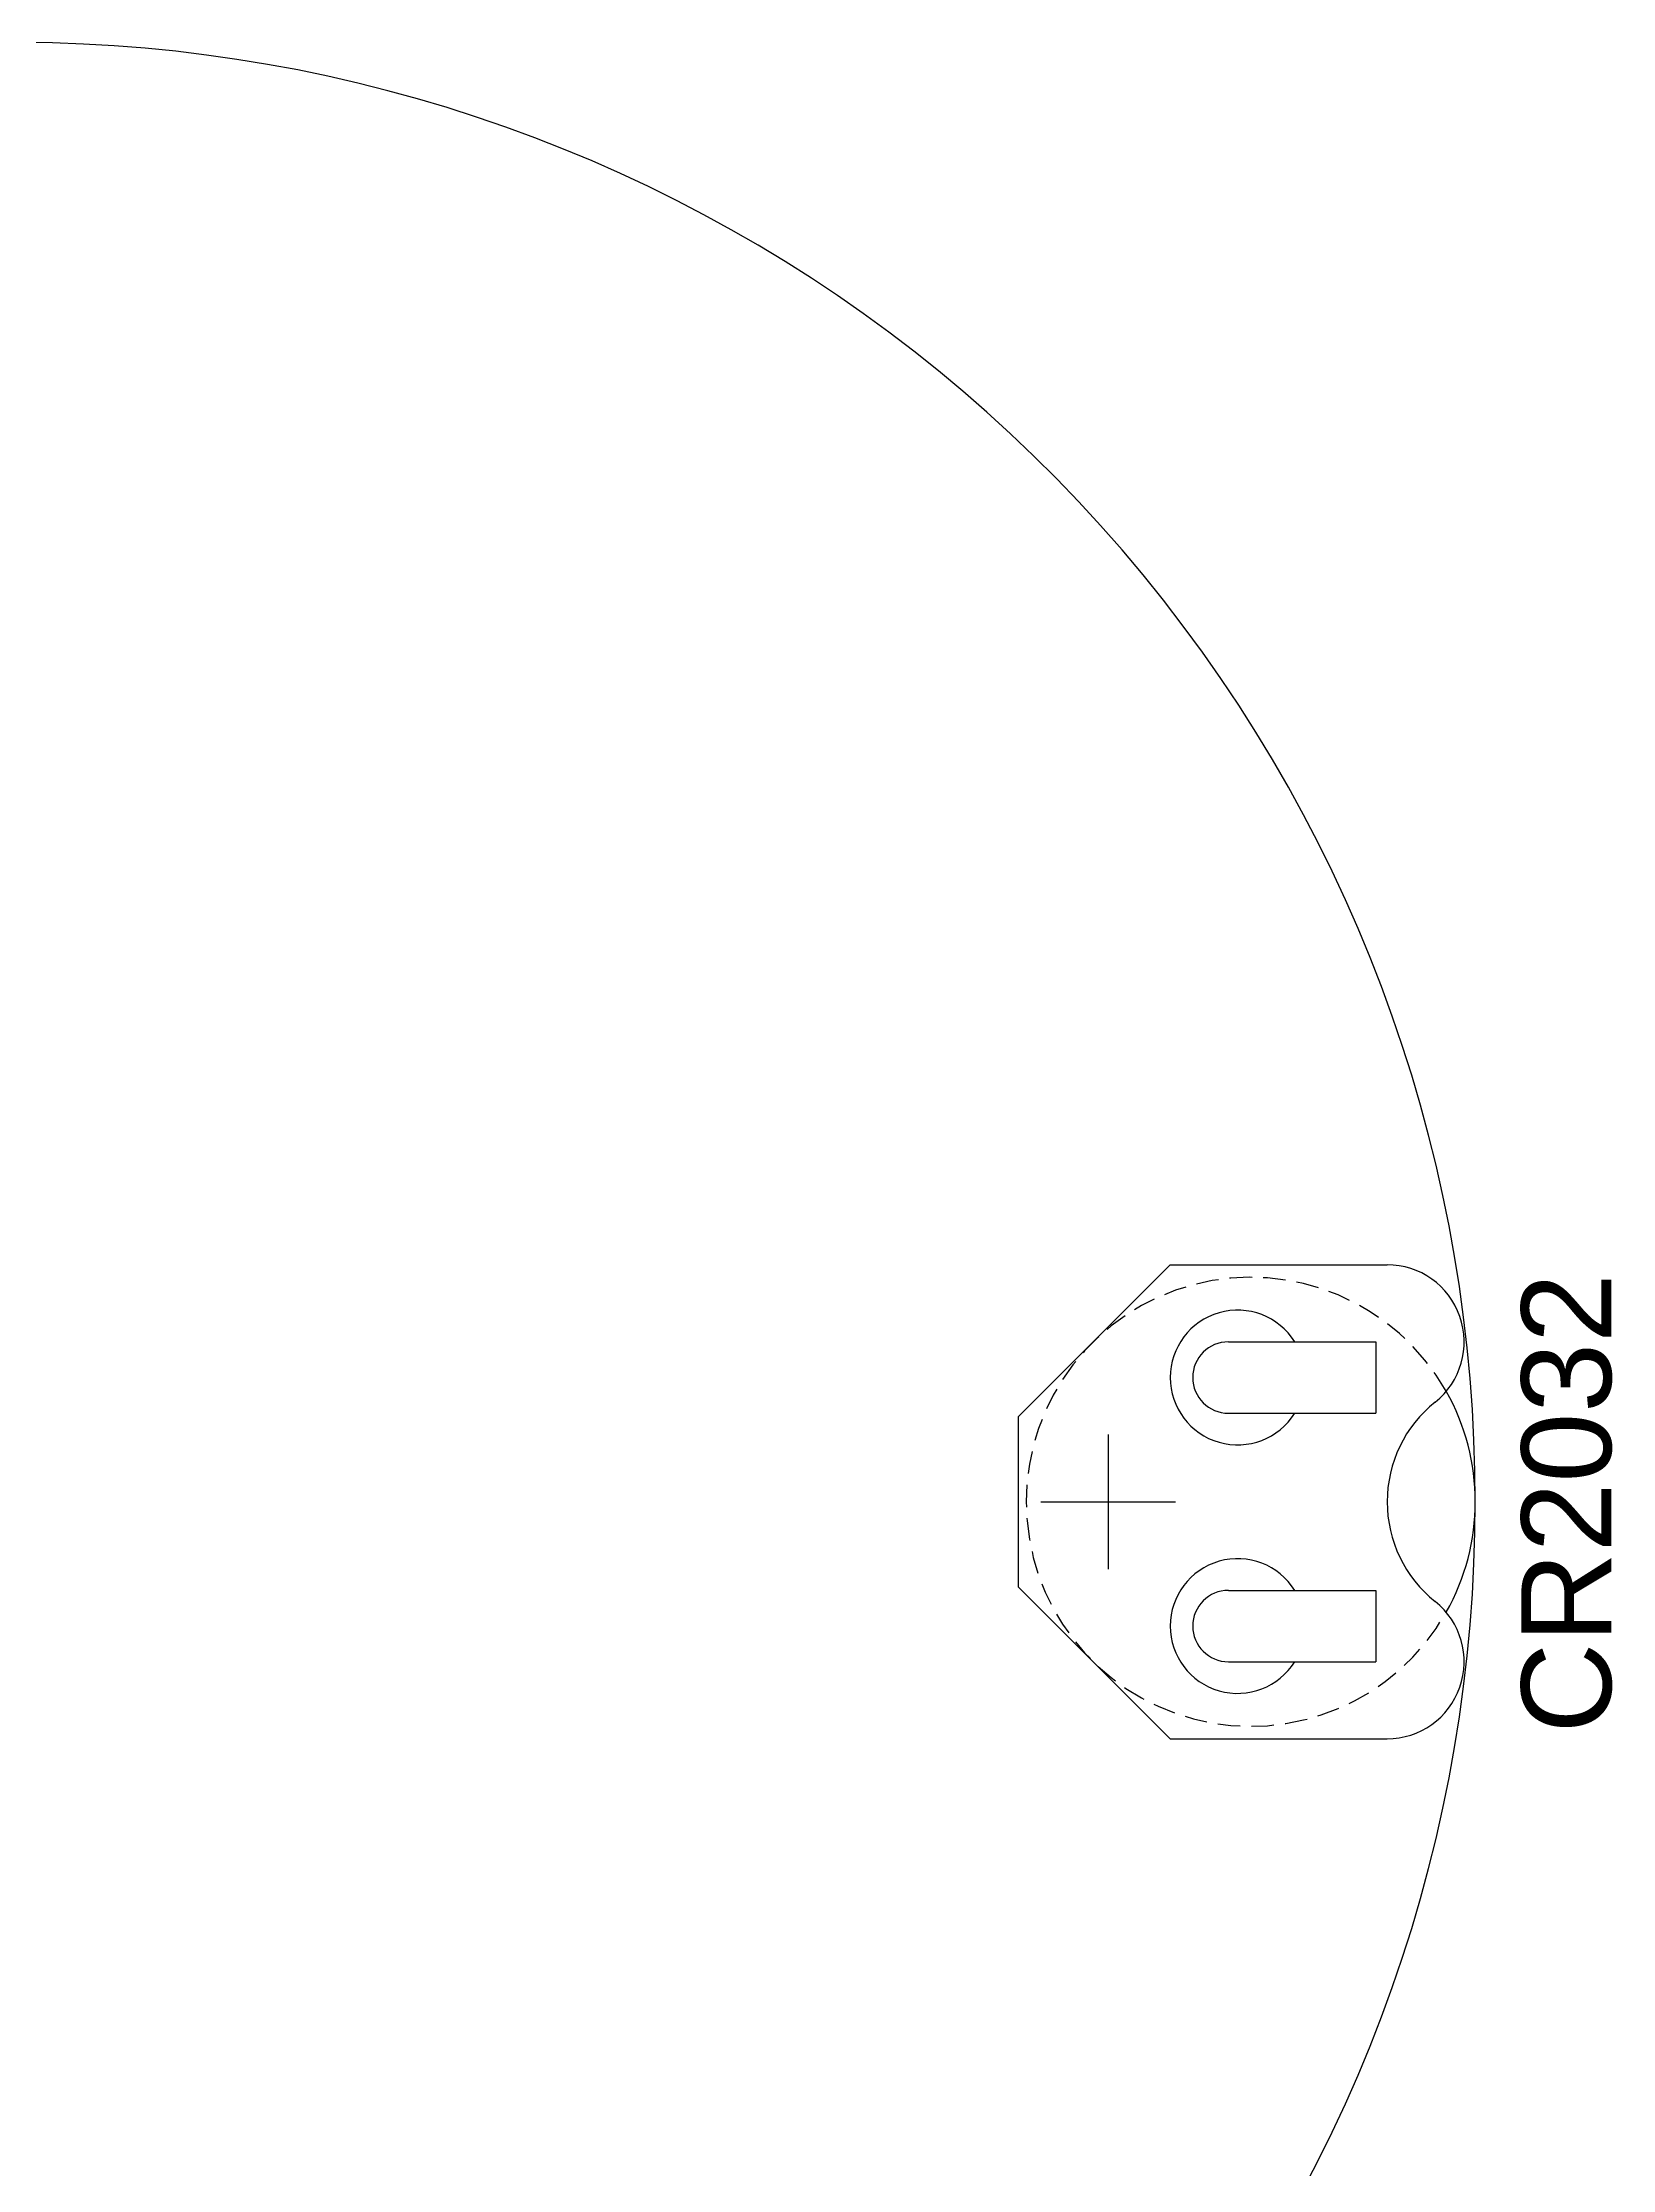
# Model space of a CAD drawing. Header units: millimetres. Extents: x -305 to 613, y 14 to 241.
# Drawn here: x 543.4 to 613.3, y 97.6 to 192.3 of the extents above; entities that cross this region are included whole.
import ezdxf

# ---------------------------------------------------------------- set-up
doc = ezdxf.new("R2010")
doc.units = ezdxf.units.MM
doc.header["$MEASUREMENT"] = 0
doc.linetypes.add('DASHED', pattern=[0.375, 0.25, -0.125])
doc.layers.add('BOARD', color=4, linetype='Continuous', lineweight=30)
doc.layers.add('TOP_SILK', color=6, linetype='Continuous')
doc.styles.get("Standard").update_dxf_attribs({"font": 'DroidSansMono.ttf'})

# ---------------------------------------------------------------- blocks, each defined once
blk = doc.blocks.new('PCB-OUTLINE')
at = {"linetype": 'Continuous'}
blk.add_arc((0, 0), 65, 331.69506, 208.30494, dxfattribs=at)
blk = doc.blocks.new('BAT-CR2032-SOCKET')
at = {"linetype": 'Continuous'}
for p, q in [((-10.555, -3.586), (-10.555, 6.074)), ((10.555, -3.586), (10.555, 6.074)), ((-7.125, -0.996), (-7.125, 5.574)), ((-7.125, 5.574), (-3.945, 5.574)), ((-3.945, -0.996), (-3.945, 5.574)), ((3.945, -0.996), (3.945, 5.574)), ((3.945, 5.574), (7.125, 5.574)), ((7.125, -0.996), (7.125, 5.574)), ((-3.785, -10.356), (-10.555, -3.586)), ((0, -9.356), (0, -3.356)), ((3.785, -10.356), (10.555, -3.586)), ((-3, -6.356), (3, -6.356)), ((-3.785, -10.356), (3.785, -10.356))]:
    blk.add_line(p, q, dxfattribs=at)
for centre, radius, start, end in [((-7.125, 6.074), 3.43, 38.58735, 180), ((0, 0), 10, 60.50747, 119.49253), ((7.125, 6.074), 3.43, 0, 141.41265), ((0, 11.76), 5.685, 218.58735, 321.41265), ((-5.535, -0.586), 3, 122.00545, 57.99455), ((5.535, -0.586), 3, 122.00545, 57.99455), ((-5.535, -0.996), 1.59, 180, 0), ((5.535, -0.996), 1.59, 180, 0)]:
    blk.add_arc(centre, radius, start, end, dxfattribs=at)
at = {"linetype": 'DASHED', "ltscale": 4}
blk.add_arc((0, 0), 10, 119.49253, 60.50747, dxfattribs=at)

msp = doc.modelspace()

# ---------------------------------------------------------------- block references
at = {"linetype": 'Continuous', "rotation": 270}
msp.add_blockref('BAT-CR2032-SOCKET', (597.169, 127.348), dxfattribs=at)
at = {"layer": 'BOARD', "linetype": 'Continuous', "rotation": 270}
msp.add_blockref('PCB-OUTLINE', (542.169, 127.348), dxfattribs=at)

# ---------------------------------------------------------------- texts
at = {"layer": 'TOP_SILK', "linetype": 'Continuous', "insert": (611.25, 127.278), "char_height": 0.2, "width": 20.91329, "attachment_point": 5, "rotation": 90}
msp.add_mtext('{\\fArial|b0|i0|c0|p0;\\H20x;CR2032}', dxfattribs=at)

doc.saveas('drawing.dxf')
